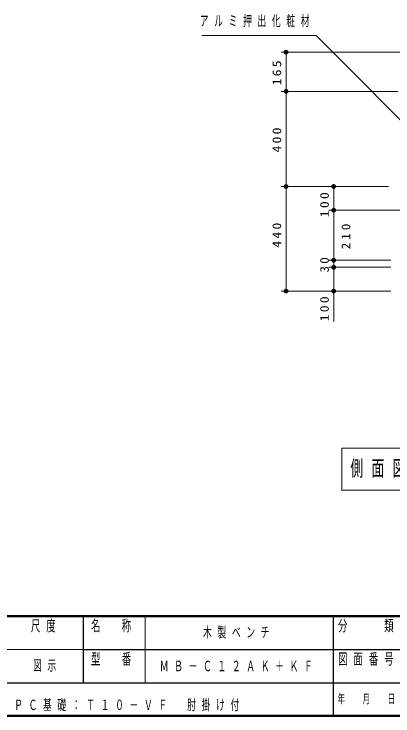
# Model space of a CAD drawing. Units: millimetres on the paper, scale 1:20. Extents: x -365 to 0, y 0 to 257.
# Drawn here: x -197 to -117.4, y 0 to 147.6 of the extents above; entities that cross this region are included whole.
import ezdxf

# ---------------------------------------------------------------- set-up
doc = ezdxf.new("R2010")
doc.units = ezdxf.units.MM
doc.layers.add('LY_1', color=7, linetype='Continuous', lineweight=25)
doc.layers.add('LY_3', color=7, linetype='Continuous', lineweight=13)
doc.styles.add('ＭＳ ゴシック', font='')
doc.styles.get('ＭＳ ゴシック').set_extended_font_data('MS Gothic')

# ---------------------------------------------------------------- blocks, each defined once
blk = doc.blocks.new('filled_dot')
at = {"color": 0, "linetype": 'Continuous', "lineweight": -2, "const_width": 1.25}
blk.add_lwpolyline([(-0.625, 0, 1), (0.625, 0, 1)], format="xyb", close=True, dxfattribs=at)

msp = doc.modelspace()

# ---------------------------------------------------------------- linework, layer by layer
at = {"layer": 'LY_1', "lineweight": 13}
for p, q in [((-112.875, 139.603), (-140.875, 139.603)), ((-139.875, 131.353), (-139.875, 139.603)), ((-116.375, 131.353), (-140.875, 131.353)), ((-116.375, 131.353), (-140.875, 131.353)), ((-139.875, 111.353), (-139.875, 131.353)), ((-118.375, 111.353), (-140.875, 111.353)), ((-139.875, 89.353), (-139.875, 111.353)), ((-129.875, 106.353), (-129.875, 111.353)), ((-114.875, 106.353), (-130.875, 106.353)), ((-129.875, 95.853), (-129.875, 106.353)), ((-117.875, 95.853), (-130.875, 95.853)), ((-129.875, 94.353), (-129.875, 95.853)), ((-117.875, 94.353), (-130.875, 94.353)), ((-129.875, 82.945), (-129.875, 94.353)), ((-117.875, 89.353), (-140.875, 89.353)), ((-128.131, 56.32), (-128.131, 47.52)), ((-80.331, 56.32), (-128.131, 56.32)), ((-128.131, 47.52), (-80.331, 47.52))]:
    msp.add_line(p, q, dxfattribs=at)
msp.add_lwpolyline([(-108.625, 118.106), (-133.581, 143.077), (-157.592, 143.077)], dxfattribs=at)
at = {"layer": 'LY_3', "lineweight": 50}
for p, q in [((-365, 21), (0, 21)), ((-365, 0), (0, 0))]:
    msp.add_line(p, q, dxfattribs=at)
at = {"layer": 'LY_3', "color": 211, "lineweight": 25}
for p, q in [((-182.5, 21), (-182.5, 7)), ((-130, 21), (-130, 0)), ((-182.5, 14), (-70, 14)), ((-237.5, 7), (0, 7))]:
    msp.add_line(p, q, dxfattribs=at)
at = {"layer": 'LY_3'}
for p, q in [((-169.5, 21), (-169.5, 7)), ((-237.5, 14), (-182.5, 14))]:
    msp.add_line(p, q, dxfattribs=at)

# ---------------------------------------------------------------- block references
at = {"layer": 'LY_1', "lineweight": 13, "xscale": 0.4, "yscale": 0.4}
for p, rotation in [((-139.875, 139.603), 270), ((-139.875, 131.353), 90), ((-139.875, 131.353), 270), ((-139.875, 111.353), 270), ((-129.875, 111.353), 270), ((-129.875, 106.353), 90), ((-129.875, 106.353), 270), ((-129.875, 95.853), 90), ((-129.875, 95.853), 270), ((-129.875, 94.353), 270), ((-139.875, 89.353), 90), ((-129.875, 89.353), 90)]:
    msp.add_blockref('filled_dot', p, dxfattribs=dict(at, rotation=rotation))

# ---------------------------------------------------------------- texts
at = {"layer": 'LY_1', "style": 'ＭＳ ゴシック'}
for s, insert, char_height, attachment_point in [('\\T1.64;\\W0.6;アルミ押出化粧材', (-158.009, 146.077), 2.199, 4), ('\\T1.64;\\W0.6;側面図\u3000Ｓ＝１／２０', (-104.231, 51.92), 3.299, 5), ('\\T1.64;\\W0.6;木製ベンチ', (-149.75, 17.5), 2.199, 5), ('\\T1.64;\\W0.6;図示', (-190, 10.5), 2.199, 5), ('\\T1.64;\\W0.6;ＭＢ－Ｃ１２ＡＫ＋ＫＦ', (-149.75, 10.5), 2.199, 5), ('\\T1.64;\\W0.6;ＰＣ基礎：Ｔ１０－ＶＦ\u3000肘掛け付', (-197, 1), 2.199, 7)]:
    msp.add_mtext(s, dxfattribs=dict(at, insert=insert, char_height=char_height, attachment_point=attachment_point))
at = {"layer": 'LY_1', "char_height": 1.833, "rotation": 90, "style": 'ＭＳ ゴシック'}
for s, insert, attachment_point in [('\\T1.33;\\W1.15;165', (-140.875, 135.478), 8), ('\\T1.33;\\W1.15;400', (-140.875, 121.353), 8), ('\\T1.33;\\W1.15;100', (-130.875, 107.759), 8), ('\\T1.33;\\W1.15;440', (-140.875, 101.353), 8), ('\\T1.47;\\W1.1;210', (-126.375, 98.134), 7), ('\\T1.34;\\W1.1;30', (-130.875, 95.103), 8), ('\\T1.33;\\W1.15;100', (-130.875, 85.861), 8)]:
    msp.add_mtext(s, dxfattribs=dict(at, insert=insert, attachment_point=attachment_point))
at = {"layer": 'LY_3', "color": 4, "style": 'ＭＳ ゴシック'}
for s, insert, char_height, attachment_point in [('\\T1.64;\\W0.6;尺度', (-190.25, 20.167), 2.346, 2), ('\\T1.64;\\W0.6;名\u3000称', (-176, 20.167), 2.346, 2), ('\\T1.64;\\W0.6;分\u3000\u3000類', (-122.5, 20.167), 2.346, 2), ('\\T1.64;\\W0.6;型\u3000番', (-176, 13.167), 2.346, 2), ('\\T1.64;\\W0.6;図面番号', (-122.5, 13.167), 2.346, 2), ('\\T1.64;\\W0.6;年\u3000月\u3000日', (-122.5, 3.5), 1.906, 5)]:
    msp.add_mtext(s, dxfattribs=dict(at, insert=insert, char_height=char_height, attachment_point=attachment_point))

doc.saveas('drawing.dxf')
